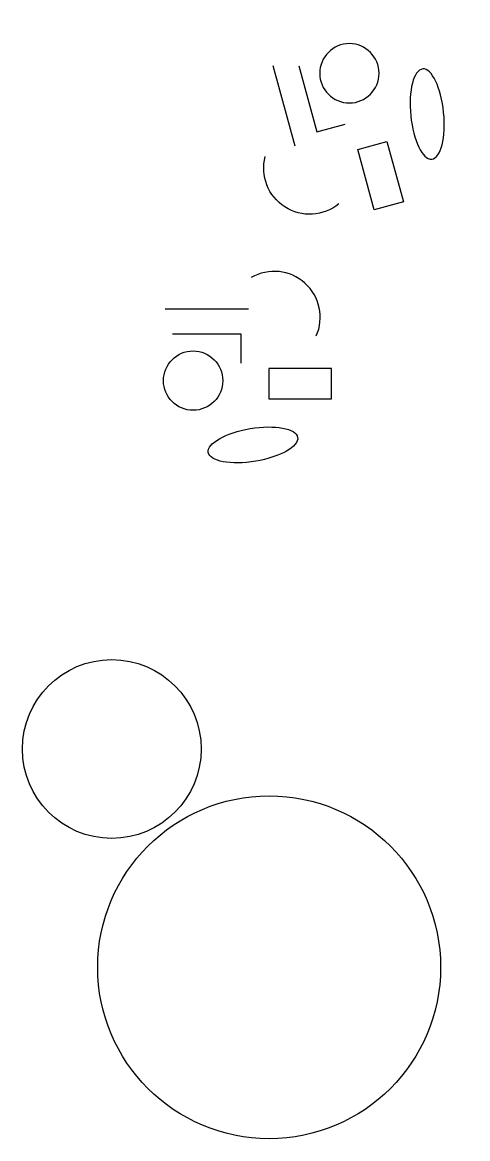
# Model space of a CAD drawing. Header units: millimetres. Extents: x 13552 to 130527, y -79537 to 213790.
import ezdxf

# ---------------------------------------------------------------- set-up
doc = ezdxf.new("R2010")
doc.units = ezdxf.units.MM

# ---------------------------------------------------------------- blocks, each defined once
blk = doc.blocks.new('basicele')
blk.add_line((-2233, 12968), (19631, 12968))
blk.add_lwpolyline([(-336, 6375), (17643, 6375), (17643, -1302)])
blk.add_lwpolyline([(24961, -10694), (41404, -10694), (41404, -2747), (24961, -2747)], close=True)
blk.add_circle((5085, -5908), 7795)
blk.add_arc((26390, 10728), 12076, 336.08615, 119.99361)
blk.add_ellipse((20805, -22797), major_axis=(11745, 1987), ratio=0.3640582)

msp = doc.modelspace()

# ---------------------------------------------------------------- linework, layer by layer
for centre, radius in [((37036, 22851), 23484), ((78381, -34500), 45037)]:
    msp.add_circle(centre, radius)

# ---------------------------------------------------------------- block references
at = {"xscale": -1, "rotation": 105.3229138067904}
msp.add_blockref('basicele', (92417, 203732), dxfattribs=at)
msp.add_blockref('basicele', (53323, 125547))

doc.saveas('drawing.dxf')
